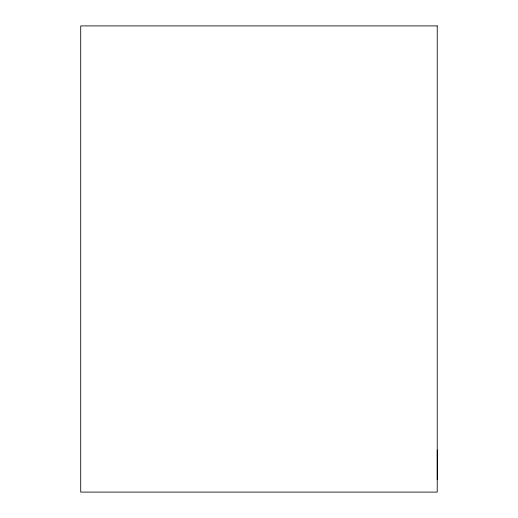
<?xml version="1.0" encoding="UTF-8"?>
<svg xmlns="http://www.w3.org/2000/svg" width="518" height="518" viewBox="0 0 518 518"><rect width="100%" height="100%" fill="white"/><g stroke="black" fill="none" stroke-linecap="round" stroke-linejoin="round"><path stroke-width="0.78" d="M437.283 450.012L437.283 479.72M437.224 25.9L80.717 25.9L80.717 492.1L437.224 492.1L437.224 25.9"/></g></svg>
